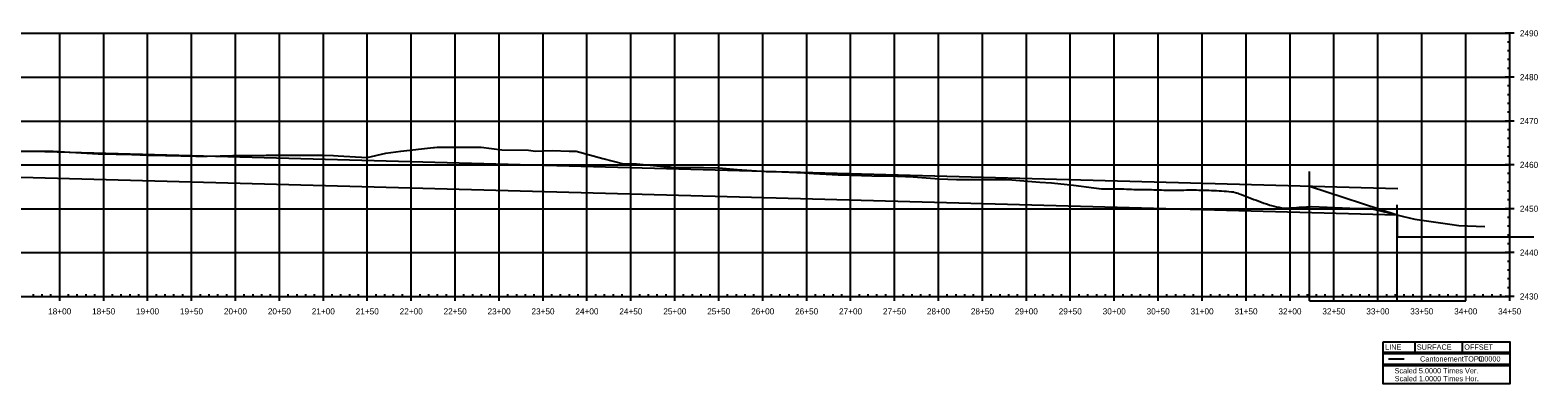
# Model space of a CAD drawing. Extents: x 6943757 to 6978036, y 2273166 to 2280902.
# Drawn here: x 6975250 to 6976965, y 2273166 to 2273569 of the extents above; entities that cross this region are included whole.
import ezdxf

# ---------------------------------------------------------------- set-up
doc = ezdxf.new("R2010")
doc.units = 0
for name, color, linetype in [('C-ALGN-LINE', 7, 'Continuous'), ('C-ANNO-LEGN', 7, 'Continuous'), ('C-GRID-FRAM', 7, 'Continuous'), ('C-GRID-MAJR', 7, 'Continuous'), ('C-GRID-TEXT', 7, 'Continuous'), ('DESIGN', 7, 'Continuous')]:
    doc.layers.add(name, color=color, linetype=linetype)

msp = doc.modelspace()

# ---------------------------------------------------------------- linework, layer by layer
at = {"layer": 'C-ALGN-LINE'}
msp.add_line((6976795.2, 2273194.5), (6976813.2, 2273194.5), dxfattribs=at)
msp.add_lwpolyline([(6975221.5, 2273431.2), (6975250.4, 2273431.3), (6975275.6, 2273431.3), (6975288.7, 2273430.6), (6975320.3, 2273428.8), (6975326.9, 2273428.4), (6975329.7, 2273428.3), (6975365.2, 2273427.7), (6975383.8, 2273426.9), (6975403.5, 2273426.4), (6975437.9, 2273425.5), (6975441.8, 2273425.5), (6975451.1, 2273425.6), (6975480, 2273426.3), (6975492, 2273426.5), (6975518.3, 2273426.9), (6975546.1, 2273426.9), (6975556.6, 2273426.6), (6975581.9, 2273426.6), (6975594.9, 2273426.3), (6975600.2, 2273426), (6975633.1, 2273424), (6975654.4, 2273428.9), (6975671.4, 2273431.3), (6975708.5, 2273435.4), (6975709.7, 2273435.5), (6975712.7, 2273435.7), (6975748, 2273435.8), (6975762.6, 2273435.7), (6975786.2, 2273433), (6975816.7, 2273432.5), (6975824.5, 2273431.4), (6975843.5, 2273432), (6975862.8, 2273431.4), (6975870.8, 2273431.5), (6975901.1, 2273422.9), (6975924.9, 2273416.9), (6975939.4, 2273417), (6975974.3, 2273413.6), (6975977.6, 2273413.4), (6975979, 2273413.2), (6976015.9, 2273412.6), (6976033.1, 2273412.2), (6976054.2, 2273410.6), (6976087.2, 2273408.2), (6976092.5, 2273408), (6976105.1, 2273407.6), (6976130.7, 2273406.8), (6976141.3, 2273405.9), (6976169, 2273404.4), (6976195.4, 2273403.7), (6976207.3, 2273403.1), (6976235.9, 2273402.7), (6976245.6, 2273402.5), (6976249.6, 2273402.4), (6976283.8, 2273399.8), (6976303.7, 2273399), (6976322.1, 2273399.2), (6976357.8, 2273399.1), (6976360.4, 2273399), (6976366.7, 2273398.5), (6976398.7, 2273395.9), (6976411.9, 2273395.4), (6976436.9, 2273392.7), (6976460, 2273389.5), (6976462.9, 2273389.1), (6976465.7, 2273388.7), (6976466, 2273388.6), (6976468.6, 2273388.5), (6976471.4, 2273388.4), (6976474.3, 2273388.2), (6976475, 2273388.2), (6976477.1, 2273388.2), (6976479.9, 2273388.2), (6976482.8, 2273388.2), (6976485.6, 2273388.2), (6976488.5, 2273388.2), (6976491.3, 2273388.2), (6976491.6, 2273388.2), (6976494.2, 2273388.2), (6976497, 2273388.1), (6976499.9, 2273388), (6976502.7, 2273387.9), (6976505.6, 2273387.8), (6976508.4, 2273387.7), (6976511.3, 2273387.6), (6976511.3, 2273387.6), (6976514.1, 2273387.6), (6976517, 2273387.6), (6976519.8, 2273387.6), (6976522.6, 2273387.5), (6976525.5, 2273387.5), (6976525.7, 2273387.5), (6976528.3, 2273387.4), (6976531.2, 2273387.3), (6976534, 2273387.2), (6976536.9, 2273387.1), (6976539.7, 2273387), (6976542.6, 2273386.9), (6976545.4, 2273386.8), (6976546.8, 2273386.8), (6976548.3, 2273386.8), (6976551.1, 2273386.9), (6976554, 2273386.9), (6976556.8, 2273387), (6976559.7, 2273387), (6976562.5, 2273387), (6976565.3, 2273387.1), (6976566.4, 2273387.1), (6976568.2, 2273387.1), (6976571, 2273387.1), (6976573.9, 2273387.1), (6976576.7, 2273387.1), (6976579.6, 2273387), (6976582.4, 2273387), (6976582.5, 2273387), (6976585.3, 2273386.9), (6976588.1, 2273386.8), (6976591, 2273386.7), (6976593.8, 2273386.5), (6976596.7, 2273386.4), (6976599.5, 2273386.3), (6976602.4, 2273386.1), (6976605.2, 2273386), (6976608.1, 2273385.8), (6976610.2, 2273385.7), (6976610.9, 2273385.7), (6976613.7, 2273385.4), (6976616.6, 2273385.1), (6976619.4, 2273384.8), (6976619.7, 2273384.7), (6976622.3, 2273383.9), (6976623.7, 2273383.4), (6976625.1, 2273382.8), (6976628, 2273381.8), (6976630.8, 2273380.7), (6976633.7, 2273379.6), (6976636.5, 2273378.5), (6976639.4, 2273377.5), (6976642.2, 2273376.4), (6976645.1, 2273375.4), (6976647.9, 2273374.3), (6976650.8, 2273373.3), (6976653.6, 2273372.2), (6976656.4, 2273371.2), (6976659.3, 2273370.1), (6976660.2, 2273369.8), (6976662.1, 2273369.3), (6976665, 2273368.7), (6976667.8, 2273368), (6976670.7, 2273367.3), (6976673.5, 2273366.7), (6976675.2, 2273366.3), (6976676.4, 2273366.3), (6976679.2, 2273366.5), (6976682.1, 2273366.6), (6976684.9, 2273366.8), (6976687.8, 2273366.9), (6976690.6, 2273367.1), (6976693.5, 2273367.3), (6976696.3, 2273367.4), (6976699.1, 2273367.6), (6976702, 2273367.8), (6976704.8, 2273368), (6976707.5, 2273368.2), (6976725.3, 2273367.5), (6976760, 2273365.8), (6976775.3, 2273365.8), (6976812.4, 2273356.9), (6976825.4, 2273353.9), (6976864.9, 2273348.2), (6976875.4, 2273346.7), (6976904.8, 2273345.6)], dxfattribs=at)
at = {"layer": 'C-ANNO-LEGN'}
for p, q in [((6976825.2, 2273214), (6976825.2, 2273202)), ((6976879.2, 2273214), (6976879.2, 2273202)), ((6976789.2, 2273202), (6976933.2, 2273202)), ((6976789.2, 2273200.5), (6976933.2, 2273200.5)), ((6976789.2, 2273188.5), (6976933.2, 2273188.5)), ((6976789.2, 2273187), (6976933.2, 2273187))]:
    msp.add_line(p, q, dxfattribs=at)
msp.add_lwpolyline([(6976789.2, 2273214), (6976933.2, 2273214), (6976933.2, 2273166), (6976789.2, 2273166)], close=True, dxfattribs=at)
at = {"layer": 'C-GRID-FRAM'}
for p, q in [((6976938.2, 2273565.7), (6976928.2, 2273565.7)), ((6976938.2, 2273565.7), (6976928.2, 2273565.7)), ((6976933.2, 2273555.7), (6976930.7, 2273555.7)), ((6976933.2, 2273265.7), (6976933.2, 2273565.7)), ((6976933.2, 2273545.7), (6976930.7, 2273545.7)), ((6976933.2, 2273535.7), (6976930.7, 2273535.7)), ((6976933.2, 2273525.7), (6976930.7, 2273525.7)), ((6976938.2, 2273515.7), (6976928.2, 2273515.7)), ((6976933.2, 2273505.7), (6976930.7, 2273505.7)), ((6976933.2, 2273495.7), (6976930.7, 2273495.7)), ((6976933.2, 2273485.7), (6976930.7, 2273485.7)), ((6976933.2, 2273475.7), (6976930.7, 2273475.7)), ((6976938.2, 2273465.7), (6976928.2, 2273465.7)), ((6976933.2, 2273455.7), (6976930.7, 2273455.7)), ((6976933.2, 2273445.7), (6976930.7, 2273445.7)), ((6976933.2, 2273435.7), (6976930.7, 2273435.7)), ((6976933.2, 2273425.7), (6976930.7, 2273425.7)), ((6976938.2, 2273415.7), (6976928.2, 2273415.7)), ((6976933.2, 2273405.7), (6976930.7, 2273405.7)), ((6976933.2, 2273395.7), (6976930.7, 2273395.7)), ((6976933.2, 2273385.7), (6976930.7, 2273385.7)), ((6976933.2, 2273375.7), (6976930.7, 2273375.7)), ((6976938.2, 2273365.7), (6976928.2, 2273365.7)), ((6976933.2, 2273355.7), (6976930.7, 2273355.7)), ((6976933.2, 2273345.7), (6976930.7, 2273345.7)), ((6976933.2, 2273335.7), (6976930.7, 2273335.7)), ((6976938.2, 2273315.7), (6976928.2, 2273315.7)), ((6976933.2, 2273325.7), (6976930.7, 2273325.7)), ((6976933.2, 2273305.7), (6976930.7, 2273305.7)), ((6976933.2, 2273295.7), (6976930.7, 2273295.7)), ((6976933.2, 2273285.7), (6976930.7, 2273285.7)), ((6973483.2, 2273265.7), (6976933.2, 2273265.7)), ((6975253.2, 2273265.7), (6975253.2, 2273268.2)), ((6975263.2, 2273265.7), (6975263.2, 2273268.2)), ((6975273.2, 2273265.7), (6975273.2, 2273268.2)), ((6975283.2, 2273260.7), (6975283.2, 2273270.7)), ((6975293.2, 2273265.7), (6975293.2, 2273268.2)), ((6975303.2, 2273265.7), (6975303.2, 2273268.2)), ((6975313.2, 2273265.7), (6975313.2, 2273268.2)), ((6975323.2, 2273265.7), (6975323.2, 2273268.2)), ((6975333.2, 2273260.7), (6975333.2, 2273270.7)), ((6975343.2, 2273265.7), (6975343.2, 2273268.2)), ((6975353.2, 2273265.7), (6975353.2, 2273268.2)), ((6975363.2, 2273265.7), (6975363.2, 2273268.2)), ((6975373.2, 2273265.7), (6975373.2, 2273268.2)), ((6975383.2, 2273260.7), (6975383.2, 2273270.7)), ((6975393.2, 2273265.7), (6975393.2, 2273268.2)), ((6975403.2, 2273265.7), (6975403.2, 2273268.2)), ((6975413.2, 2273265.7), (6975413.2, 2273268.2)), ((6975423.2, 2273265.7), (6975423.2, 2273268.2)), ((6975433.2, 2273260.7), (6975433.2, 2273270.7)), ((6975443.2, 2273265.7), (6975443.2, 2273268.2)), ((6975453.2, 2273265.7), (6975453.2, 2273268.2)), ((6975463.2, 2273265.7), (6975463.2, 2273268.2)), ((6975473.2, 2273265.7), (6975473.2, 2273268.2)), ((6975483.2, 2273260.7), (6975483.2, 2273270.7)), ((6975493.2, 2273265.7), (6975493.2, 2273268.2)), ((6975503.2, 2273265.7), (6975503.2, 2273268.2)), ((6975513.2, 2273265.7), (6975513.2, 2273268.2)), ((6975523.2, 2273265.7), (6975523.2, 2273268.2)), ((6975533.2, 2273260.7), (6975533.2, 2273270.7)), ((6975543.2, 2273265.7), (6975543.2, 2273268.2)), ((6975553.2, 2273265.7), (6975553.2, 2273268.2)), ((6975563.2, 2273265.7), (6975563.2, 2273268.2)), ((6975573.2, 2273265.7), (6975573.2, 2273268.2)), ((6975583.2, 2273260.7), (6975583.2, 2273270.7)), ((6975593.2, 2273265.7), (6975593.2, 2273268.2)), ((6975603.2, 2273265.7), (6975603.2, 2273268.2)), ((6975613.2, 2273265.7), (6975613.2, 2273268.2)), ((6975623.2, 2273265.7), (6975623.2, 2273268.2)), ((6975633.2, 2273260.7), (6975633.2, 2273270.7)), ((6975643.2, 2273265.7), (6975643.2, 2273268.2)), ((6975653.2, 2273265.7), (6975653.2, 2273268.2)), ((6975663.2, 2273265.7), (6975663.2, 2273268.2)), ((6975673.2, 2273265.7), (6975673.2, 2273268.2)), ((6975683.2, 2273260.7), (6975683.2, 2273270.7)), ((6975693.2, 2273265.7), (6975693.2, 2273268.2)), ((6975703.2, 2273265.7), (6975703.2, 2273268.2)), ((6975713.2, 2273265.7), (6975713.2, 2273268.2)), ((6975723.2, 2273265.7), (6975723.2, 2273268.2)), ((6975733.2, 2273260.7), (6975733.2, 2273270.7)), ((6975743.2, 2273265.7), (6975743.2, 2273268.2)), ((6975753.2, 2273265.7), (6975753.2, 2273268.2)), ((6975763.2, 2273265.7), (6975763.2, 2273268.2)), ((6975773.2, 2273265.7), (6975773.2, 2273268.2)), ((6975783.2, 2273260.7), (6975783.2, 2273270.7)), ((6975793.2, 2273265.7), (6975793.2, 2273268.2)), ((6975803.2, 2273265.7), (6975803.2, 2273268.2)), ((6975813.2, 2273265.7), (6975813.2, 2273268.2)), ((6975823.2, 2273265.7), (6975823.2, 2273268.2)), ((6975833.2, 2273260.7), (6975833.2, 2273270.7)), ((6975843.2, 2273265.7), (6975843.2, 2273268.2)), ((6975853.2, 2273265.7), (6975853.2, 2273268.2)), ((6975863.2, 2273265.7), (6975863.2, 2273268.2)), ((6975873.2, 2273265.7), (6975873.2, 2273268.2)), ((6975883.2, 2273260.7), (6975883.2, 2273270.7)), ((6975893.2, 2273265.7), (6975893.2, 2273268.2)), ((6975903.2, 2273265.7), (6975903.2, 2273268.2)), ((6975913.2, 2273265.7), (6975913.2, 2273268.2)), ((6975923.2, 2273265.7), (6975923.2, 2273268.2)), ((6975933.2, 2273260.7), (6975933.2, 2273270.7)), ((6975943.2, 2273265.7), (6975943.2, 2273268.2)), ((6975953.2, 2273265.7), (6975953.2, 2273268.2)), ((6975963.2, 2273265.7), (6975963.2, 2273268.2)), ((6975973.2, 2273265.7), (6975973.2, 2273268.2)), ((6975983.2, 2273260.7), (6975983.2, 2273270.7)), ((6975993.2, 2273265.7), (6975993.2, 2273268.2)), ((6976003.2, 2273265.7), (6976003.2, 2273268.2)), ((6976013.2, 2273265.7), (6976013.2, 2273268.2)), ((6976023.2, 2273265.7), (6976023.2, 2273268.2)), ((6976033.2, 2273260.7), (6976033.2, 2273270.7)), ((6976043.2, 2273265.7), (6976043.2, 2273268.2)), ((6976053.2, 2273265.7), (6976053.2, 2273268.2)), ((6976063.2, 2273265.7), (6976063.2, 2273268.2)), ((6976073.2, 2273265.7), (6976073.2, 2273268.2)), ((6976083.2, 2273260.7), (6976083.2, 2273270.7)), ((6976093.2, 2273265.7), (6976093.2, 2273268.2)), ((6976103.2, 2273265.7), (6976103.2, 2273268.2)), ((6976113.2, 2273265.7), (6976113.2, 2273268.2)), ((6976123.2, 2273265.7), (6976123.2, 2273268.2)), ((6976133.2, 2273260.7), (6976133.2, 2273270.7)), ((6976143.2, 2273265.7), (6976143.2, 2273268.2)), ((6976153.2, 2273265.7), (6976153.2, 2273268.2)), ((6976163.2, 2273265.7), (6976163.2, 2273268.2)), ((6976173.2, 2273265.7), (6976173.2, 2273268.2)), ((6976183.2, 2273260.7), (6976183.2, 2273270.7)), ((6976193.2, 2273265.7), (6976193.2, 2273268.2)), ((6976203.2, 2273265.7), (6976203.2, 2273268.2)), ((6976213.2, 2273265.7), (6976213.2, 2273268.2)), ((6976223.2, 2273265.7), (6976223.2, 2273268.2)), ((6976233.2, 2273260.7), (6976233.2, 2273270.7)), ((6976243.2, 2273265.7), (6976243.2, 2273268.2)), ((6976253.2, 2273265.7), (6976253.2, 2273268.2)), ((6976263.2, 2273265.7), (6976263.2, 2273268.2)), ((6976273.2, 2273265.7), (6976273.2, 2273268.2)), ((6976283.2, 2273260.7), (6976283.2, 2273270.7)), ((6976293.2, 2273265.7), (6976293.2, 2273268.2)), ((6976303.2, 2273265.7), (6976303.2, 2273268.2)), ((6976313.2, 2273265.7), (6976313.2, 2273268.2)), ((6976323.2, 2273265.7), (6976323.2, 2273268.2)), ((6976333.2, 2273260.7), (6976333.2, 2273270.7)), ((6976343.2, 2273265.7), (6976343.2, 2273268.2)), ((6976353.2, 2273265.7), (6976353.2, 2273268.2)), ((6976363.2, 2273265.7), (6976363.2, 2273268.2)), ((6976373.2, 2273265.7), (6976373.2, 2273268.2)), ((6976383.2, 2273260.7), (6976383.2, 2273270.7)), ((6976393.2, 2273265.7), (6976393.2, 2273268.2)), ((6976403.2, 2273265.7), (6976403.2, 2273268.2)), ((6976413.2, 2273265.7), (6976413.2, 2273268.2)), ((6976423.2, 2273265.7), (6976423.2, 2273268.2)), ((6976433.2, 2273260.7), (6976433.2, 2273270.7)), ((6976443.2, 2273265.7), (6976443.2, 2273268.2)), ((6976453.2, 2273265.7), (6976453.2, 2273268.2)), ((6976463.2, 2273265.7), (6976463.2, 2273268.2)), ((6976473.2, 2273265.7), (6976473.2, 2273268.2)), ((6976483.2, 2273260.7), (6976483.2, 2273270.7)), ((6976493.2, 2273265.7), (6976493.2, 2273268.2)), ((6976503.2, 2273265.7), (6976503.2, 2273268.2)), ((6976513.2, 2273265.7), (6976513.2, 2273268.2)), ((6976523.2, 2273265.7), (6976523.2, 2273268.2)), ((6976533.2, 2273260.7), (6976533.2, 2273270.7)), ((6976543.2, 2273265.7), (6976543.2, 2273268.2)), ((6976553.2, 2273265.7), (6976553.2, 2273268.2)), ((6976563.2, 2273265.7), (6976563.2, 2273268.2)), ((6976573.2, 2273265.7), (6976573.2, 2273268.2)), ((6976583.2, 2273260.7), (6976583.2, 2273270.7)), ((6976593.2, 2273265.7), (6976593.2, 2273268.2)), ((6976603.2, 2273265.7), (6976603.2, 2273268.2)), ((6976613.2, 2273265.7), (6976613.2, 2273268.2)), ((6976623.2, 2273265.7), (6976623.2, 2273268.2)), ((6976633.2, 2273260.7), (6976633.2, 2273270.7)), ((6976643.2, 2273265.7), (6976643.2, 2273268.2)), ((6976653.2, 2273265.7), (6976653.2, 2273268.2)), ((6976663.2, 2273265.7), (6976663.2, 2273268.2)), ((6976673.2, 2273265.7), (6976673.2, 2273268.2)), ((6976683.2, 2273260.7), (6976683.2, 2273270.7)), ((6976693.2, 2273265.7), (6976693.2, 2273268.2)), ((6976703.2, 2273265.7), (6976703.2, 2273268.2)), ((6976713.2, 2273265.7), (6976713.2, 2273268.2)), ((6976723.2, 2273265.7), (6976723.2, 2273268.2)), ((6976733.2, 2273260.7), (6976733.2, 2273270.7)), ((6976743.2, 2273265.7), (6976743.2, 2273268.2)), ((6976753.2, 2273265.7), (6976753.2, 2273268.2)), ((6976763.2, 2273265.7), (6976763.2, 2273268.2)), ((6976773.2, 2273265.7), (6976773.2, 2273268.2)), ((6976783.2, 2273260.7), (6976783.2, 2273270.7)), ((6976793.2, 2273265.7), (6976793.2, 2273268.2)), ((6976803.2, 2273265.7), (6976803.2, 2273268.2)), ((6976813.2, 2273265.7), (6976813.2, 2273268.2)), ((6976823.2, 2273265.7), (6976823.2, 2273268.2)), ((6976833.2, 2273260.7), (6976833.2, 2273270.7)), ((6976843.2, 2273265.7), (6976843.2, 2273268.2)), ((6976853.2, 2273265.7), (6976853.2, 2273268.2)), ((6976863.2, 2273265.7), (6976863.2, 2273268.2)), ((6976873.2, 2273265.7), (6976873.2, 2273268.2)), ((6976883.2, 2273260.7), (6976883.2, 2273270.7)), ((6976893.2, 2273265.7), (6976893.2, 2273268.2)), ((6976903.2, 2273265.7), (6976903.2, 2273268.2)), ((6976913.2, 2273265.7), (6976913.2, 2273268.2)), ((6976923.2, 2273265.7), (6976923.2, 2273268.2)), ((6976938.2, 2273265.7), (6976928.2, 2273265.7)), ((6976933.2, 2273275.7), (6976930.7, 2273275.7)), ((6976933.2, 2273260.7), (6976933.2, 2273270.7))]:
    msp.add_line(p, q, dxfattribs=at)
at = {"layer": 'C-GRID-MAJR'}
for p, q in [((6973483.2, 2273565.7), (6976933.2, 2273565.7)), ((6973483.2, 2273565.7), (6976933.2, 2273565.7)), ((6975283.2, 2273265.7), (6975283.2, 2273565.7)), ((6975333.2, 2273265.7), (6975333.2, 2273565.7)), ((6975383.2, 2273265.7), (6975383.2, 2273565.7)), ((6975433.2, 2273265.7), (6975433.2, 2273565.7)), ((6975483.2, 2273265.7), (6975483.2, 2273565.7)), ((6975533.2, 2273265.7), (6975533.2, 2273565.7)), ((6975583.2, 2273265.7), (6975583.2, 2273565.7)), ((6975633.2, 2273265.7), (6975633.2, 2273565.7)), ((6975683.2, 2273265.7), (6975683.2, 2273565.7)), ((6975733.2, 2273265.7), (6975733.2, 2273565.7)), ((6975783.2, 2273265.7), (6975783.2, 2273565.7)), ((6975833.2, 2273265.7), (6975833.2, 2273565.7)), ((6975883.2, 2273265.7), (6975883.2, 2273565.7)), ((6975933.2, 2273265.7), (6975933.2, 2273565.7)), ((6975983.2, 2273265.7), (6975983.2, 2273565.7)), ((6976033.2, 2273265.7), (6976033.2, 2273565.7)), ((6976083.2, 2273265.7), (6976083.2, 2273565.7)), ((6976133.2, 2273265.7), (6976133.2, 2273565.7)), ((6976183.2, 2273265.7), (6976183.2, 2273565.7)), ((6976233.2, 2273265.7), (6976233.2, 2273565.7)), ((6976283.2, 2273265.7), (6976283.2, 2273565.7)), ((6976333.2, 2273265.7), (6976333.2, 2273565.7)), ((6976383.2, 2273265.7), (6976383.2, 2273565.7)), ((6976433.2, 2273265.7), (6976433.2, 2273565.7)), ((6976483.2, 2273265.7), (6976483.2, 2273565.7)), ((6976533.2, 2273265.7), (6976533.2, 2273565.7)), ((6976583.2, 2273265.7), (6976583.2, 2273565.7)), ((6976633.2, 2273265.7), (6976633.2, 2273565.7)), ((6976683.2, 2273265.7), (6976683.2, 2273565.7)), ((6976733.2, 2273265.7), (6976733.2, 2273565.7)), ((6976783.2, 2273265.7), (6976783.2, 2273565.7)), ((6976833.2, 2273265.7), (6976833.2, 2273565.7)), ((6976883.2, 2273265.7), (6976883.2, 2273565.7)), ((6973483.2, 2273515.7), (6976933.2, 2273515.7)), ((6973483.2, 2273465.7), (6976933.2, 2273465.7)), ((6973483.2, 2273415.7), (6976933.2, 2273415.7)), ((6973483.2, 2273365.7), (6976933.2, 2273365.7)), ((6973483.2, 2273315.7), (6976933.2, 2273315.7))]:
    msp.add_line(p, q, dxfattribs=at)
at = {"layer": 'DESIGN'}
for p, q in [((6973484, 2273480), (6976806, 2273388.6)), ((6973483.2, 2273450), (6976805.2, 2273358.6)), ((6976705.2, 2273260.7), (6976705.2, 2273408.1)), ((6976705.2, 2273391.4), (6976805.2, 2273358.6)), ((6976805.2, 2273260.7), (6976805.2, 2273370)), ((6976805.2, 2273358.6), (6976805.2, 2273333.6)), ((6976805.2, 2273333.6), (6976960.8, 2273333.6)), ((6976705.2, 2273260.7), (6976883.2, 2273260.7)), ((6976705.2, 2273260.7), (6976805.2, 2273260.7))]:
    msp.add_line(p, q, dxfattribs=at)

# ---------------------------------------------------------------- texts
at = {"layer": 'C-ANNO-LEGN'}
for s, p in [(' LINE ', (6976789.2, 2273205)), (' SURFACE ', (6976825.2, 2273205)), ('CantonementTOPO', (6976831.2, 2273191.5)), (' OFFSET ', (6976879.2, 2273205)), ('0.0000', (6976897.4, 2273191.5)), ('Scaled 5.0000 Times Ver.', (6976802.2, 2273178)), ('Scaled 1.0000 Times Hor.', (6976802.3, 2273169))]:
    msp.add_text(s, height=6, dxfattribs=at).set_placement(p)
at = {"layer": 'C-GRID-TEXT'}
for s, p in [('2490', (6976944.8, 2273562.2)), ('2490', (6976944.8, 2273562.2)), ('2480', (6976944.8, 2273512.2)), ('2470', (6976944.8, 2273462.2)), ('2460', (6976944.8, 2273412.2)), ('2450', (6976944.8, 2273362.2)), ('2440', (6976944.8, 2273312.2)), ('2430', (6976944.8, 2273262.2)), ('18+00', (6975270, 2273245.2)), ('18+50', (6975320, 2273245.2)), ('19+00', (6975370, 2273245.2)), ('19+50', (6975420, 2273245.2)), ('20+00', (6975470, 2273245.2)), ('20+50', (6975520, 2273245.2)), ('21+00', (6975570, 2273245.2)), ('21+50', (6975620, 2273245.2)), ('22+00', (6975670, 2273245.2)), ('22+50', (6975720, 2273245.2)), ('23+00', (6975770, 2273245.2)), ('23+50', (6975820, 2273245.2)), ('24+00', (6975870, 2273245.2)), ('24+50', (6975920, 2273245.2)), ('25+00', (6975970, 2273245.2)), ('25+50', (6976020, 2273245.2)), ('26+00', (6976070, 2273245.2)), ('26+50', (6976120, 2273245.2)), ('27+00', (6976170, 2273245.2)), ('27+50', (6976220, 2273245.2)), ('28+00', (6976270, 2273245.2)), ('28+50', (6976320, 2273245.2)), ('29+00', (6976370, 2273245.2)), ('29+50', (6976420, 2273245.2)), ('30+00', (6976470, 2273245.2)), ('30+50', (6976520, 2273245.2)), ('31+00', (6976570, 2273245.2)), ('31+50', (6976620, 2273245.2)), ('32+00', (6976670, 2273245.2)), ('32+50', (6976720, 2273245.2)), ('33+00', (6976770, 2273245.2)), ('33+50', (6976820, 2273245.2)), ('34+00', (6976870, 2273245.2)), ('34+50', (6976920, 2273245.2))]:
    msp.add_text(s, height=7, dxfattribs=at).set_placement(p)

doc.saveas('drawing.dxf')
